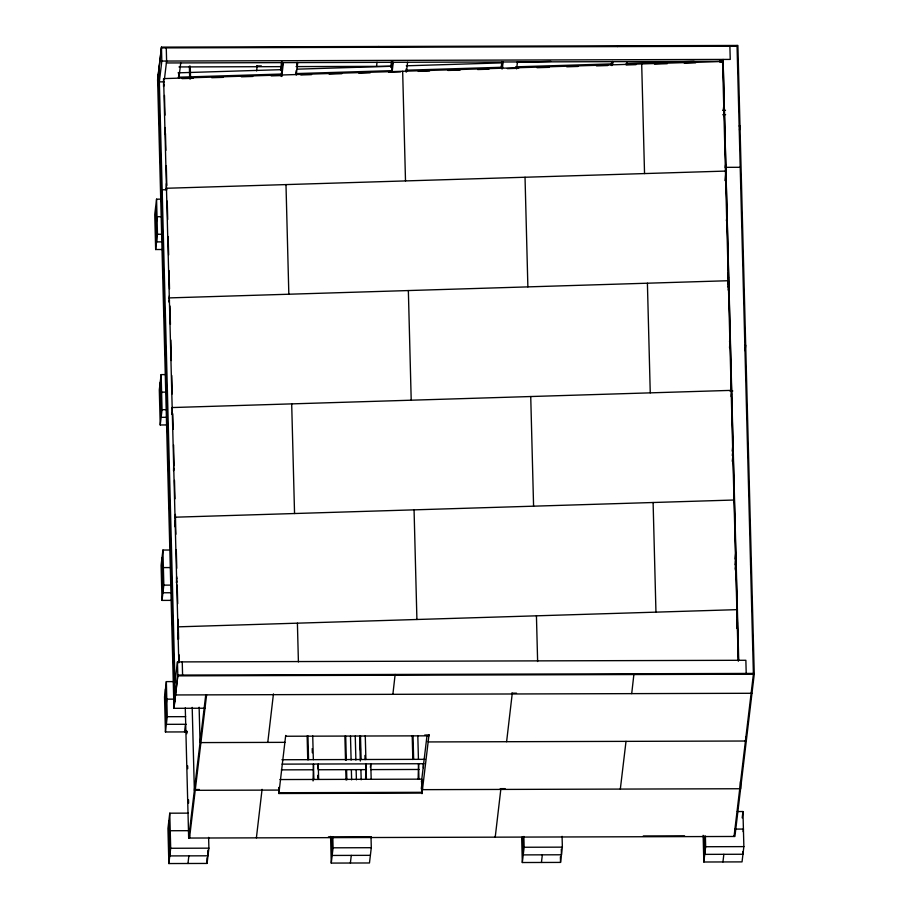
<?xml version="1.0" encoding="UTF-8"?>
<svg xmlns="http://www.w3.org/2000/svg" width="909" height="909" viewBox="0 0 909 909"><rect width="100%" height="100%" fill="white"/><g stroke="black" fill="none" stroke-linecap="round" stroke-linejoin="round"><path stroke-width="1.36" d="M185.277 707.895L188.663 838.053L734.904 836.473L754.254 674.194L737.892 45.45L161.461 47.12L157.609 79.572L173.96 708.316L205.002 708.225M157.621 80.356L161.484 47.904L737.063 46.245M161.461 47.12L161.825 61.062L159.348 81.867L164.12 81.855M164.449 79.083L166.608 61.051L166.267 47.893M160.813 199.162L156.564 199.173L154.746 214.444L155.655 249.532L162.484 249.509M156.109 224.353L157.018 216.717L161.268 216.706M160.779 201.412L161.461 195.685M161.472 195.492L162.154 189.765L166.926 189.754M155.655 249.532L157.473 234.261L156.564 199.173M178.618 75.197L178.948 72.413M178.891 78.185L180.721 62.914M165.37 374.588L161.132 374.61L159.302 389.881L160.223 424.969L167.04 424.946M160.677 399.79L161.586 392.143L165.836 392.131M160.223 424.969L162.041 409.686L161.132 374.61M169.994 550.025L162.927 550.047L161.098 565.318L162.018 600.406L171.562 600.372M162.472 575.227L163.381 567.591L170.46 567.568M162.018 600.406L163.836 585.135L162.927 550.047M173.426 681.602L166.347 681.614L164.529 696.885L165.438 731.972L187.277 731.915M165.892 706.793L166.802 699.157L173.88 699.135M165.438 731.972L167.256 716.701L166.347 681.614M174.982 682.727L177.46 661.911L745.869 660.275L746.209 673.433M173.949 707.532L177.812 675.069L753.379 673.41M173.96 708.316L177.823 675.864L177.46 661.911M256.622 70.925L257.111 65.925M188.174 813.135L169.767 813.191L167.949 828.463L168.858 863.55L207.07 863.436L208.9 848.165L208.615 837.371M169.313 838.371L170.233 830.735L188.629 830.678M168.858 863.55L170.687 848.279L169.767 813.191M184.55 731.927L185.459 724.28M188.663 838.053L205.741 694.862M280.574 70.288L281.574 61.96M206.604 694.862L189.526 838.041L189.447 835.212M281.188 70.504L282.176 62.176M281.131 76.288L282.79 62.403M187.97 863.493L188.879 855.858M281.745 76.504L283.403 62.619M295.8 73.47L296.129 70.686M296.788 65.13L297.118 62.357M296.243 75.072L297.732 62.573M256.395 837.848L262.065 789.342M267.78 742.403L273.45 693.885M279.927 779.558L421.81 779.149L422.174 793.102L278.87 793.512L285.687 735.449L285.699 736.245L429.003 735.824L428.98 735.04L424.719 735.051M376.542 66.368L377.03 62.278M390.768 67.198L391.427 61.642M391.381 67.414L392.04 61.857M391.495 71.8L392.654 62.085M392.109 72.027L393.267 62.301M317.696 768.616L318.241 764.026L318.639 779.411M405.823 71.754L406.153 68.982M406.437 71.981L407.596 62.266M371.02 836.905L371.292 847.699L369.474 862.971L331.262 863.084L333.08 847.813L332.808 837.007M350.374 863.027L351.283 855.392M370.372 767.31L370.781 763.878L371.179 779.263M392.881 694.328L395.142 674.444M501.234 67.096L501.904 61.539M501.688 68.709L502.507 61.767M502.291 68.925L503.12 61.982M421.481 781.842L427.025 735.426M421.287 788.853L421.594 786.228M421.981 793.693L429.025 734.608M516.619 68.891L517.448 61.948M506.608 741.71L512.278 693.192M611.268 65.391L611.598 62.619M611.871 65.607L612.371 61.448M612.655 64.448L612.984 61.664M562.08 836.348L562.364 847.143L560.535 862.414L522.323 862.527L524.141 847.256L523.868 836.462M626.983 64.403L627.312 61.63M541.434 862.471L542.343 854.835M620.324 789.092L626.017 741.358M631.71 693.635L633.959 673.751M723.303 109.887L723.962 104.33M723.859 115.875L724.189 113.102M725.2 167.631L725.541 164.859M725.655 169.244L725.882 167.336L740.21 167.29M724.939 180.573L725.768 173.63M726.382 220.773L726.882 216.603M739.506 130.067L739.994 125.976L739.131 125.976M727.677 278.302L728.348 272.745M727.632 284.074L728.461 277.131M727.904 287.074L728.575 281.517M728.189 290.062L728.688 285.903M729.541 341.818L729.87 339.046M729.484 347.59L730.143 342.045M730.597 390.575L731.268 385.018M731.166 396.574L731.495 393.79M732.177 451.103L732.836 445.546M732.29 455.489L732.949 449.932M745.05 350.715L745.698 345.261L744.835 345.261M732.245 461.261L733.063 454.318M733.688 501.461L734.188 497.291M734.983 558.99L735.642 553.433M734.938 564.762L735.767 557.819M735.051 569.148L735.881 562.205M735.495 570.761L735.995 566.591M737.29 811.555L742.948 811.532L743.869 846.62L742.039 861.891L703.827 862.005L705.657 846.734L705.373 835.939M736.676 623.904L737.176 619.733M736.79 628.278L737.449 622.733M722.939 861.948L723.848 854.312M742.199 817.895L742.948 811.532M743.107 831.621L743.414 829.076L734.915 829.099M163.813 84.526L163.563 86.446L163.609 78.617L722.575 61.437L722.655 62.96M164.927 127.51L164.79 133.805L165.04 131.896M166.392 183.641L166.256 189.947L166.506 188.027M167.858 239.783L167.71 246.089L167.972 244.169M169.313 295.925L169.176 302.22L169.426 300.311M170.778 352.056L170.642 358.362L170.892 356.442M172.233 408.198L172.096 414.493L172.346 412.584M173.699 464.34L173.562 470.635L173.812 468.726M175.153 520.471L175.017 526.777L175.267 524.857M176.619 576.613L176.482 582.908L176.732 580.999M178.084 632.755L177.937 639.05L178.198 637.141M178.062 72.834L281.54 69.652M297.129 69.164L392.109 66.243M406.278 65.812L502.677 62.846M516.846 62.414L550.877 61.369M178.175 77.22L281.654 74.038M295.823 73.595L392.222 70.629M406.403 70.198L502.791 67.232M515.551 66.846L611.939 63.88M626.119 63.448L694.158 61.358M719.678 60.573L722.507 60.483M182.027 78.629L193.344 78.276M211.74 77.708L223.046 77.367M241.362 76.799L252.759 76.447M271.143 75.89L282.483 75.538M300.845 74.97L311.571 74.64M329.138 74.106L341.864 73.709M358.839 73.186L370.156 72.845M388.541 72.277L400.63 71.902M418.242 71.368L429.559 71.016M447.944 70.448L460.136 70.073M477.623 69.538L488.962 69.186M507.347 68.629L518.664 68.277M537.049 67.709L549.195 67.334M566.761 66.8L578.067 66.448M596.452 65.891L607.78 65.539M626.165 64.971L636.061 64.664M654.491 64.107L667.263 63.71M684.295 63.187L695.646 62.835M719.769 62.096L722.61 62.005M722.655 110.364L725.496 110.273M722.769 114.75L725.609 114.659M729.961 391.052L732.802 390.972M736.847 609.655L177.88 626.846L177.914 627.415M161.825 61.062L730.234 59.415L729.893 46.268M166.381 62.96L722.905 61.346M256.565 65.925L261.349 65.914M178.971 66.936L281.983 66.641M296.095 66.596L391.381 66.323M157.473 234.261L161.722 234.249M162.222 241.885L156.564 241.896L155.655 206.809M162.041 409.686L166.29 409.675M166.79 417.311L161.132 417.322L160.223 382.246M750.55 564.557L751.402 564.546M163.836 585.135L170.915 585.112M171.415 592.748L162.927 592.77L162.018 557.683M177.823 675.864L754.254 674.194M511.574 693.192L516.517 693.181M751.982 693.283L175.551 694.953L175.528 694.169M167.256 716.701L185.663 716.656M186.163 724.28L166.347 724.337L165.438 689.249M284.971 742.346L200.048 742.596L199.128 707.225M281.915 759.742L425.23 759.333M282.029 764.128L423.935 763.719M281.347 769.866L312.56 769.775M318.241 769.753L366.486 769.616M370.747 769.605L418.992 769.469M199.401 789.512L195.196 789.535L195.219 790.319M500.245 788.648L505.131 788.637M278.858 792.728L422.151 792.307M328.444 836.859L371.008 836.734M643.277 835.95L684.568 835.826M170.687 848.279L208.9 848.165M333.08 847.813L371.292 847.699M524.141 847.256L562.364 847.143M705.657 846.734L743.869 846.62M370.383 855.335L332.171 855.449L331.705 837.2M725.462 171.653L725.439 171.085L166.472 188.265L166.495 188.833M728.314 281.301L728.291 280.722L169.324 297.902L169.347 298.482M731.177 390.938L731.143 390.37L172.176 407.55L172.21 408.118M734.029 500.586L733.995 500.018L175.028 517.198L175.062 517.766M735.574 560.671L735.631 561.626M176.619 577.851L176.676 578.806M737.04 45.45L753.402 674.194L734.052 836.473L734.029 835.678M746.175 736.801L746.289 741.017L428.275 741.937L428.253 741.142M745.414 740.233L745.425 741.017M738.71 660.298L723.075 59.437L738.438 660.786M722.575 61.437L738.21 660.979M742.88 851.563L742.96 854.255L704.748 854.369L704.27 836.121M740.415 781.672L740.596 788.739L422.583 789.66L422.56 788.876M703.134 835.337L703.827 862.005M641.686 63.925L644.538 173.574M647.401 283.21L650.253 392.858M653.105 502.507L655.957 612.143M617.62 45.802L617.643 46.586M561.308 849.165L561.444 854.778L523.232 854.892L522.766 836.644M560.387 856.801L560.535 862.414M525.027 177.244L527.879 286.892M530.731 396.529L533.583 506.177M536.435 615.825L537.628 661.525M521.664 837.269L522.323 862.527M500.893 788.648L495.223 837.166L495.2 836.371M423.321 763.73L423.435 767.923M421.583 781.058L421.856 791.591M402.653 71.266L405.505 180.914M408.357 290.562L411.209 400.21M414.061 509.847L416.913 619.495M417.81 735.574L418.435 759.356M418.947 779.127L418.549 763.742L418.117 779.263M413.038 735.586L413.652 759.367M412.209 735.722L412.822 759.504M378.803 46.484L378.814 47.279M365.27 735.722L365.895 759.504M366.407 779.274L366.009 763.89L365.577 779.411M364.952 755.447L365.066 759.64M360.498 735.745L361.112 759.515M360.044 736.108L360.407 750.209M360.918 769.946L361.18 779.808M359.669 735.87L360.316 761.049M355.26 736.12L355.885 760.094M356.146 769.957L356.408 779.831M350.488 736.142L351.113 760.106M351.374 769.968L351.624 779.842M345.715 736.154L346.34 760.117M346.59 769.991L346.852 779.854M344.886 736.245L345.511 760.208M345.761 770.071L346.022 779.945M330.569 836.416L331.262 863.084M317.707 775.354L317.775 778.149M312.73 735.881L313.344 759.663M313.866 779.433L313.457 764.037L313.071 780.956M312.23 748.596L312.332 752.8M307.958 735.892L308.571 759.674M307.128 736.029L307.742 759.799M285.983 184.584L288.835 294.232M291.687 403.88L294.55 513.528M297.402 623.165L298.413 661.945M279.268 789.285L279.279 790.08L194.356 790.319L192.197 707.384M278.711 787.455L278.87 793.512M190.242 66.118L190.572 78.89M189.379 66.118L189.708 78.89M207.843 850.188L207.991 855.801L169.778 855.914L168.858 820.827M206.934 857.823L207.07 863.436M186.731 730.904L186.811 733.733M187.652 765.889L187.72 768.719M188.527 799.852L188.618 803.136M182.243 661.9L182.584 675.057M164.472 95.445L164.995 115.148M165.472 133.453L165.904 150.337M166.313 165.824L166.802 185.538M167.222 201.094L167.71 219.523M168.154 236.533L168.267 241.68M168.335 243.623L168.631 254.963M169.04 270.552L169.517 288.982M169.96 306.003L170.438 324.433M170.847 340.023L171.358 360.532M171.767 375.462L172.244 393.892M172.755 413.743L173.165 429.343M173.574 444.933L174.085 465.135M174.494 480.372L174.971 498.802M175.38 514.403L175.892 534.253M176.301 549.843L176.778 568.273M177.198 585.089L177.709 603.712M178.107 619.313L178.63 639.163M179.028 654.753L179.221 661.843M163.609 78.617L178.812 662.854M159.189 66.209L159.223 66.993M159.007 68.72L175.323 695.885M158.325 74.447L174.63 701.805"/></g></svg>
